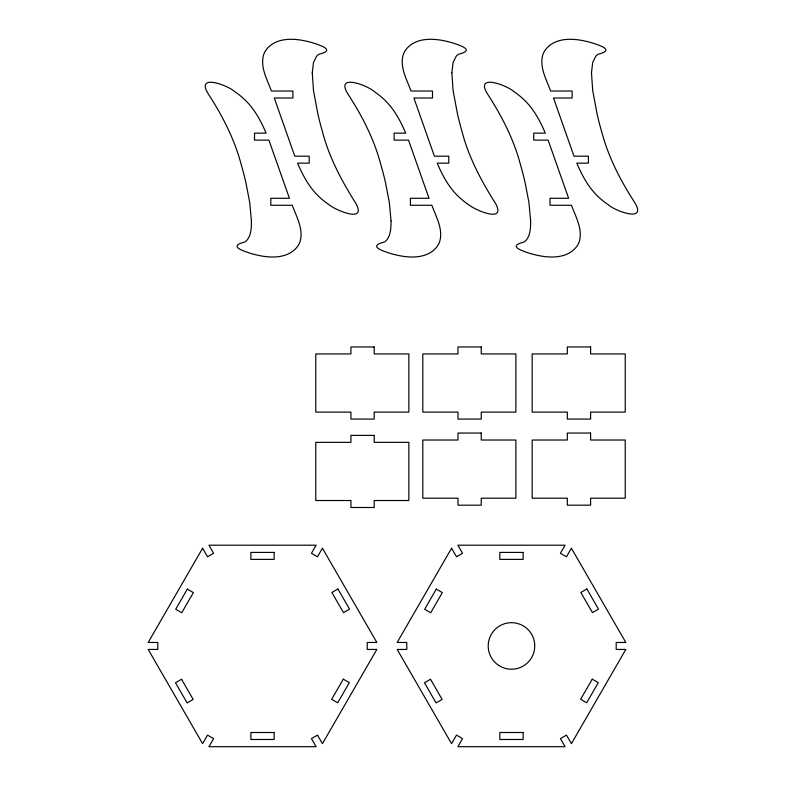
<?xml version="1.0" encoding="UTF-8"?>
<svg xmlns="http://www.w3.org/2000/svg" width="786" height="786" viewBox="0 0 786 786"><rect width="100%" height="100%" fill="white"/><g stroke="black" fill="none" stroke-linecap="round" stroke-linejoin="round"><path stroke-width="1.18" d="M251.441 221.004C251.333 227.419 251.392 234.66 247.177 239.946A11.299 11.299 0 0 1 244.78 242.039C228.559 246.047 241.499 250.37 250.154 253.23A95.126 95.126 0 0 0 256.393 254.91C270.188 258.24 288.118 259.007 297.589 246.411A19.326 19.326 0 0 0 300.232 241.066C303.484 228.608 296.41 216.641 292.274 205.274L270.797 205.274L270.797 198.298L289.415 198.298L268.91 140.124L254.517 140.124L254.517 133.148L266.1 133.148C260.923 120.926 254.487 108.92 244.751 99.694A75.034 75.034 0 0 0 234.592 91.54C227.842 85.261 194.731 72.833 208.604 94.448C222.644 116.141 234.542 139.338 241.184 164.431A327.575 327.575 0 0 1 245.851 182.391L249.702 202.346L251.441 221.004M312.258 72.764L313.486 90.439L317.849 113.911A327.575 327.575 0 0 0 322.515 131.871C329.246 157.907 342.106 181.615 356.353 204.193C366.335 223.823 334.482 209.498 329.098 204.763A75.034 75.034 0 0 1 318.939 196.608C309.203 187.382 302.777 175.376 297.589 163.154L309.183 163.154L309.183 156.178L294.779 156.178L274.275 98.004L292.893 98.004L292.893 91.029L271.416 91.029C267.289 79.671 260.205 67.704 263.457 55.236A19.326 19.326 0 0 1 266.1 49.891C275.572 37.296 293.512 38.062 307.297 41.393A95.126 95.126 0 0 1 313.535 43.083C322.191 45.932 335.131 50.265 318.92 54.263A11.299 11.299 0 0 0 316.512 56.356L313.467 62.546L312.258 72.764M391.045 221.004C390.947 227.419 390.996 234.66 386.791 239.946A11.299 11.299 0 0 1 384.383 242.039C368.172 246.047 381.112 250.37 389.768 253.23A95.126 95.126 0 0 0 395.997 254.91C409.791 258.24 427.731 259.007 437.203 246.411A19.326 19.326 0 0 0 439.846 241.066C443.098 228.608 436.014 216.641 431.878 205.274L410.41 205.274L410.41 198.298L429.018 198.298L408.514 140.124L394.12 140.124L394.12 133.148L405.704 133.148C400.526 120.926 394.1 108.92 384.354 99.694A75.034 75.034 0 0 0 374.195 91.54C367.455 85.261 334.335 72.833 348.208 94.448C362.258 116.141 374.156 139.338 380.788 164.431A327.575 327.575 0 0 1 385.454 182.391L389.316 202.346L391.045 221.004M451.862 72.764L453.09 90.439L457.452 113.911A327.575 327.575 0 0 0 462.119 131.871C468.859 157.907 481.71 181.615 495.966 204.193C505.938 223.823 474.086 209.498 468.711 204.763A75.034 75.034 0 0 1 458.543 196.608C448.806 187.382 442.38 175.376 437.203 163.154L448.786 163.154L448.786 156.178L434.393 156.178L413.888 98.004L432.497 98.004L432.497 91.029L411.019 91.029C406.893 79.671 399.809 67.704 403.061 55.236A19.326 19.326 0 0 1 405.704 49.891C415.175 37.296 433.115 38.062 446.91 41.393A95.126 95.126 0 0 1 453.139 43.083C461.795 45.932 474.734 50.265 458.523 54.263A11.299 11.299 0 0 0 456.116 56.356L453.07 62.546L451.862 72.764M530.648 221.004C530.55 227.419 530.599 234.66 526.394 239.946A11.299 11.299 0 0 1 523.987 242.039C507.776 246.047 520.715 250.37 529.371 253.23A95.126 95.126 0 0 0 535.61 254.91C549.394 258.24 567.335 259.007 576.806 246.411A19.326 19.326 0 0 0 579.449 241.066C582.701 228.608 575.617 216.641 571.491 205.274L550.013 205.274L550.013 198.298L568.632 198.298L548.117 140.124L533.723 140.124L533.723 133.148L545.317 133.148C540.129 120.926 533.704 108.92 523.967 99.694A75.034 75.034 0 0 0 513.798 91.54C507.058 85.261 473.938 72.833 487.811 94.448C501.861 116.141 513.759 139.338 520.391 164.431A327.575 327.575 0 0 1 525.058 182.391L528.919 202.346L530.648 221.004M591.475 72.764L592.693 90.439L597.055 113.911A327.575 327.575 0 0 0 601.722 131.871C608.364 156.974 620.262 180.171 634.302 201.864C648.175 223.47 615.065 211.041 608.315 204.763A75.034 75.034 0 0 1 598.156 196.608C588.419 187.382 581.984 175.376 576.806 163.154L588.39 163.154L588.39 156.178L573.996 156.178L553.491 98.004L572.11 98.004L572.11 91.029L550.632 91.029C546.496 79.671 539.422 67.704 542.674 55.236A19.326 19.326 0 0 1 545.317 49.891C554.788 37.296 572.719 38.062 586.513 41.393A95.126 95.126 0 0 1 592.752 43.083C601.408 45.932 614.347 50.265 598.126 54.263A11.299 11.299 0 0 0 595.719 56.356L592.683 62.546L591.475 72.764M202.601 548.225L148.2 642.457L157.819 642.457L157.819 649.442L148.2 649.442L202.601 743.674L207.543 735.107L213.586 738.604L208.919 746.7L316.129 746.7L311.452 738.604L317.495 735.107L322.437 743.674L376.848 649.442L367.229 649.442L367.229 642.457L376.848 642.457L322.437 548.225L317.495 556.783L311.452 553.295L316.129 545.199L208.919 545.199L213.586 553.295L207.543 556.783L202.601 548.225M187.333 589.107L175.7 609.258L181.743 612.746L193.376 592.595L187.333 589.107M343.295 679.153L331.663 699.304L337.705 702.792L349.338 682.641L343.295 679.153M451.567 548.225L397.166 642.457L406.784 642.457L406.784 649.442L397.166 649.442L451.567 743.674L456.509 735.107L462.551 738.604L457.884 746.7L565.095 746.7L560.418 738.604L566.46 735.107L571.402 743.674L625.813 649.442L616.195 649.442L616.195 642.457L625.813 642.457L571.402 548.225L566.46 556.783L560.418 553.295L565.095 545.199L457.884 545.199L462.551 553.295L456.509 556.783L451.567 548.225M436.299 589.107L424.666 609.258L430.708 612.746L442.341 592.595L436.299 589.107M592.261 679.153L580.628 699.304L586.67 702.792L598.303 682.641L592.261 679.153M181.537 679.271L175.494 682.759L187.127 702.91L193.169 699.422L181.537 679.271M337.911 588.989L331.869 592.477L343.502 612.628L349.544 609.14L337.911 588.989M430.502 679.271L424.46 682.759L436.092 702.91L442.135 699.422L430.502 679.271M586.877 588.989L580.834 592.477L592.467 612.628L598.51 609.14L586.877 588.989M374.205 346.96L350.939 346.96L350.939 353.936L315.775 353.936L315.775 412.11L350.939 412.11L350.939 419.085L374.205 419.085L374.205 412.11L408.848 412.11L408.848 353.936L374.205 353.936L374.205 346.96M481.238 346.96L457.973 346.96L457.973 353.936L422.809 353.936L422.809 412.11L457.973 412.11L457.973 419.085L481.238 419.085L481.238 412.11L515.881 412.11L515.881 353.936L481.238 353.936L481.238 346.96M590.6 346.96L567.325 346.96L567.325 353.936L532.171 353.936L532.171 412.11L567.325 412.11L567.325 419.085L590.6 419.085L590.6 412.11L625.234 412.11L625.234 353.936L590.6 353.936L590.6 346.96M481.238 433.047L457.973 433.047L457.973 440.022L422.809 440.022L422.809 498.196L457.973 498.196L457.973 505.182L481.238 505.182L481.238 498.196L515.881 498.196L515.881 440.022L481.238 440.022L481.238 433.047M590.6 433.047L567.325 433.047L567.325 440.022L532.171 440.022L532.171 498.196L567.325 498.196L567.325 505.182L590.6 505.182L590.6 498.196L625.234 498.196L625.234 440.022L590.6 440.022L590.6 433.047M374.205 435.375L350.939 435.375L350.939 442.351L315.775 442.351L315.775 500.525L350.939 500.525L350.939 507.501L374.205 507.501L374.205 500.525L408.848 500.525L408.848 442.351L374.205 442.351L374.205 435.375M274.157 552.411L250.881 552.411L250.881 559.386L274.157 559.386L274.157 552.411M523.122 552.411L499.847 552.411L499.847 559.386L523.122 559.386L523.122 552.411M274.157 732.503L250.881 732.503L250.881 739.488L274.157 739.488L274.157 732.503M523.122 732.503L499.847 732.503L499.847 739.488L523.122 739.488L523.122 732.503M498.904 665.526A23.266 23.266 0 0 0 534.726 647.055A23.266 23.266 0 0 0 500.82 625.263A23.266 23.266 0 0 0 498.904 665.526"/></g></svg>
